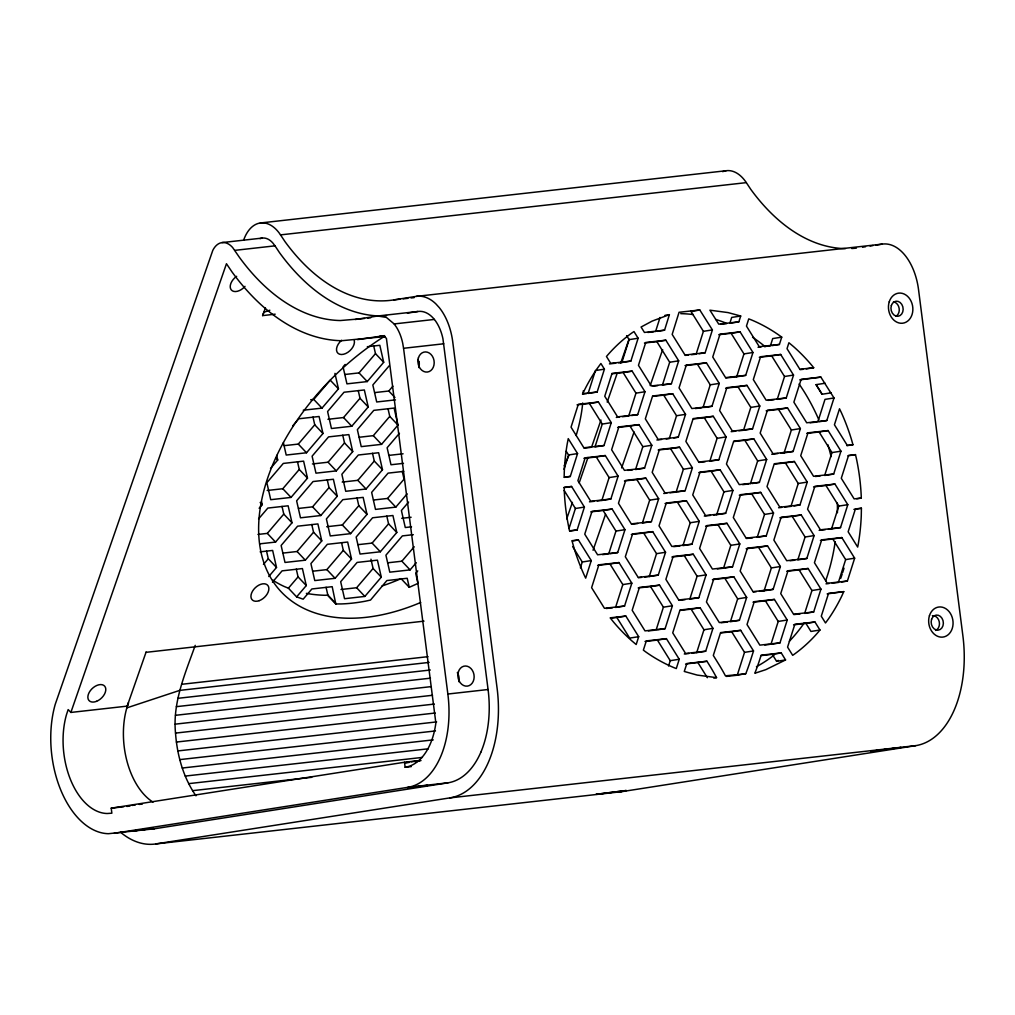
<?xml version="1.0" encoding="UTF-8"?>
<svg xmlns="http://www.w3.org/2000/svg" width="1015" height="1015" viewBox="0 0 1015 1015"><rect width="100%" height="100%" fill="white"/><g stroke="black" fill="none" stroke-linecap="round" stroke-linejoin="round"><path stroke-width="1.5" d="M861.418 508.249L861.266 515.798A184.73 147.695 81.1 0 1 858.259 544.091L857.675 547.072L848.147 531.784L855.417 508.921L861.418 508.249L853.907 509.416M195.946 795.798C183.233 777.439 177.13 755.185 175.519 733.096C172.461 702.431 185.212 673.516 195.223 645.362M664.952 315.348L669.393 314.65L664.559 330.18L657.06 331.359M564.01 469.273L568.552 454.986L566.218 451.256M570.29 476.441L577.56 453.578L568.248 438.632L567.284 443.542A184.73 147.695 81.1 0 0 564.277 471.835L564.162 477.126L570.29 476.441L564.277 477.38M597.15 392.018L604.42 369.155L600.893 363.497L597.086 368.686A184.73 147.695 81.1 0 0 583.891 391.321L582.851 393.617L597.15 392.018L588.129 393.427L595.412 370.564L604.42 369.155M569.034 528.498L575.404 508.49L564.162 490.461M577.04 404.858L589.423 403.463L602.263 424.067L594.993 446.93L604.001 445.522L611.271 422.659L598.431 402.054L578.322 404.313L571.039 427.175L583.879 447.78L604.001 445.522M618.744 362.863L621.84 362.507L629.122 339.644L626.623 335.648M577.142 529.944L584.412 507.081L571.572 486.477L564.213 487.301L564.289 491.044A184.73 147.695 81.1 0 0 569.199 529.348L569.542 530.794L577.142 529.944L569.631 531.124M630.861 361.099L638.13 338.236L633.969 331.562L631.609 333.148A184.73 147.695 81.1 0 0 607.478 355.288L606.475 356.506L610.738 363.357L630.861 361.099L621.84 362.507M580.402 567.854L582.255 562.005L572.625 546.552M597.201 500.966L601.844 500.433L609.114 477.583L596.274 456.978L583.891 458.361M612.299 373.761L623.134 372.556L635.974 393.16L628.704 416.01L622.512 416.708M655.55 331.588L660.055 317.454M591.263 560.584L585.68 578.144L584.107 574.845A184.73 147.695 81.1 0 1 574.033 548.011L571.978 540.703L578.423 539.98L591.263 560.584L582.255 562.005M610.852 499.025L618.122 476.162L605.283 455.557L585.173 457.816L577.903 480.679L590.743 501.283L610.852 499.025L601.844 500.433M637.712 414.602L644.982 391.739L632.142 371.135L612.032 373.393L604.75 396.256L617.589 416.861L637.712 414.602L631.698 415.541M608.696 553.949L615.965 531.086L603.126 510.482L590.755 511.865M617.602 427.442L629.985 426.059L642.825 446.663L635.555 469.526L644.563 468.105L651.833 445.255L638.993 424.638L618.884 426.896L611.614 449.759L624.453 470.364L644.563 468.105M644.462 343.019L656.845 341.636L669.684 362.241L662.414 385.104L671.423 383.683L678.692 360.832L665.853 340.215L645.743 342.474L638.46 365.337L651.3 385.941L671.423 383.683M617.704 552.528L624.974 529.678L612.134 509.073L592.024 511.319L584.754 534.182L597.594 554.786L617.704 552.528L610.193 553.708M597.607 565.368L609.977 563.985L622.817 584.589L615.547 607.452L624.555 606.044L631.837 583.181L618.998 562.576L598.875 564.822L591.605 587.685L604.445 608.289L624.555 606.044M624.466 480.945L636.836 479.562L649.676 500.167L642.406 523.029L651.414 521.621L658.684 498.758L645.845 478.154L625.735 480.399L618.465 503.262L631.305 523.867L651.414 521.621M652.861 396.357L663.696 395.139L676.536 415.744L669.266 438.607L666.17 438.949M699.119 353.715L705.133 352.776L712.403 329.913L699.817 309.994L690.961 311.377L703.395 331.321L696.125 354.184L691.481 354.704M678.274 437.199L685.544 414.336L672.704 393.731L652.594 395.977L645.324 418.84L658.164 439.444L678.274 437.199L673.77 437.896M644.614 577.053L649.257 576.533L656.527 553.67L643.688 533.065L631.317 534.448M658.177 450.026L670.547 448.643L683.387 469.247L676.117 492.11L669.925 492.808M702.976 407.687L710.246 384.825L697.406 364.22L685.024 365.603M638.689 636.684L636.189 644.525L631.964 640.972A184.73 147.695 81.1 0 1 613.428 621.903L610.18 617.831L625.849 616.08L638.689 636.684L629.681 638.092L616.841 617.488L610.573 618.186M658.266 575.124L665.548 552.261L652.708 531.657L632.586 533.915L625.316 556.766L638.156 577.383L658.266 575.124L649.257 576.533M685.125 490.702L692.395 467.839L679.555 447.234L659.446 449.493L652.176 472.343L665.015 492.96L685.125 490.702L677.614 491.869M711.984 406.279L719.254 383.416L706.415 362.812L686.305 365.07L679.035 387.92L691.875 408.538L711.984 406.279L704.473 407.446M738.844 321.857L740.696 316.02L728.098 312.595L709.929 310.184L718.721 324.115L738.844 321.857L729.836 323.265L731.688 317.429L740.696 316.02M656.109 630.036L663.391 607.173L650.552 586.568L638.169 587.964M665.028 503.541L677.398 502.146L690.238 522.75L682.968 545.613L691.976 544.205L699.259 521.342L686.419 500.738L666.297 502.996L659.027 525.859L671.867 546.463L691.976 544.205M693.423 418.941L704.258 417.723L717.098 438.328L709.828 461.191L718.836 459.782L726.106 436.919L713.266 416.315L693.156 418.573L685.886 441.436L698.726 462.041L718.836 459.782M725.852 377.986L736.687 376.768L743.957 353.905L731.117 333.301L718.734 334.696M665.13 628.628L672.399 605.765L659.56 585.16L639.437 587.419L632.167 610.281L645.007 630.886L665.13 628.628L657.619 629.808M745.695 375.36L752.965 352.497L740.125 331.892L720.016 334.151L712.746 357.014L725.585 377.618L745.695 375.36L736.687 376.768M668.555 665.992L670.243 660.676L657.403 640.072L645.02 641.467M671.879 557.045L684.262 555.649L697.102 576.254L689.819 599.116L698.84 597.708L706.11 574.845L693.27 554.241L673.148 556.499L665.878 579.362L678.718 599.966L698.84 597.708M713.583 515.049L716.679 514.694L723.949 491.831L711.109 471.226L698.739 472.622M738.895 430.791L743.538 430.271L750.808 407.408L737.968 386.804L725.598 388.199M725.687 513.286L732.97 490.423L720.13 469.818L700.007 472.077L692.738 494.939L705.577 515.544L725.687 513.286L716.679 514.694M752.546 428.863L759.816 406L746.977 385.396L726.867 387.654L719.597 410.517L732.437 431.121L752.546 428.863L743.538 430.271M779.406 344.44L781.728 337.158L780.091 335.927A184.73 147.695 81.1 0 0 751.049 319.763L748.74 318.888L746.456 326.094L759.296 346.699L779.406 344.44L771.895 345.62M692.04 653.14L696.683 652.62L703.953 629.769L691.114 609.152L680.278 610.37M705.59 526.125L717.973 524.73L730.813 545.334L723.53 568.197L717.351 568.895M750.39 483.774L757.659 460.911L744.82 440.307L733.997 441.525M759.309 357.28L771.679 355.884L784.519 376.489L777.249 399.352L786.257 397.943L793.527 375.081L780.687 354.476L760.578 356.734L753.308 379.597L766.147 400.202L786.257 397.943M705.691 651.211L712.961 628.348L700.122 607.744L680.012 610.002L672.729 632.865L685.582 653.47L705.691 651.211L696.683 652.62M732.551 566.789L739.821 543.926L726.981 523.321L706.859 525.58L699.589 548.443L712.428 569.047L732.551 566.789L725.04 567.969M759.398 482.366L766.68 459.503L753.841 438.899L733.718 441.157L726.448 464.02L739.288 484.624L759.398 482.366L751.899 483.546M712.441 579.628L724.824 578.245L737.664 598.85L730.394 621.713L739.402 620.292L746.672 597.429L733.832 576.825L713.723 579.083L706.44 601.946L719.292 622.55L739.402 620.292M739.301 495.206L751.684 493.823L764.523 514.427L757.241 537.29L766.262 535.869L773.531 513.006L760.692 492.402L740.569 494.66L733.299 517.523L746.139 538.128L766.262 535.869M781.004 453.21L784.1 452.868L791.37 430.005L778.53 409.4L766.16 410.783M793.108 451.447L800.391 428.584L787.551 407.979L767.429 410.238L760.159 433.101L772.999 453.705L793.108 451.447L784.1 452.868M726.41 676.421L737.245 675.216L744.515 652.353L731.675 631.749L720.84 632.954M759.461 591.314L764.105 590.793L771.375 567.931L758.535 547.326L746.152 548.709M774.559 464.109L785.394 462.903L798.234 483.508L790.951 506.371L784.773 507.056M817.811 421.948L824.992 399.377L834 397.969L820.869 377.111L801.14 379.318L793.87 402.181L806.709 422.786L826.819 420.527L834 397.969M745.708 673.884L725.421 675.812A134.703 71.443 47.5 0 0 718.201 663.315L713.304 655.449L720.574 632.586L740.684 630.34L753.523 650.945L750.757 659.661A134.703 68.614 -60.9 0 1 745.86 673.516L737.245 675.216M773.113 589.372L780.383 566.522L767.543 545.918L747.433 548.163L740.151 571.026L753.003 591.631L773.113 589.372L764.105 590.793M799.972 504.95L807.242 482.1L794.402 461.495L774.28 463.741L767.01 486.604L779.85 507.208L799.972 504.95L793.958 505.901M770.956 644.297L778.226 621.434L765.386 600.829L753.003 602.212M779.863 517.79L792.246 516.407L805.085 537.011L797.815 559.874L806.823 558.466L814.093 535.603L801.254 514.998L781.144 517.244L773.861 540.107L786.714 560.711L806.823 558.466M806.722 433.367L819.105 431.984L831.945 452.589L824.662 475.451L833.683 474.043L840.953 451.18L828.113 430.576L807.991 432.821L800.721 455.684L813.561 476.289L833.683 474.043M779.964 642.888L787.234 620.025L774.394 599.421L754.285 601.667L747.015 624.529L759.854 645.134L779.964 642.888L772.453 644.056M786.714 571.293L799.097 569.91L811.937 590.514L804.667 613.377L813.675 611.969L820.945 589.106L808.105 568.501L787.995 570.76L780.725 593.61L793.565 614.227L813.675 611.969M828.43 529.297L831.526 528.955L838.796 506.092L825.956 485.487L813.573 486.87M840.534 527.546L847.804 504.683L834.964 484.079L814.855 486.337L807.572 509.187L820.424 529.805L840.534 527.546L831.526 528.955M820.424 540.386L832.808 538.99L845.647 559.595L838.377 582.458L832.186 583.156M847.385 581.049L854.655 558.187L841.816 537.582L821.706 539.84L814.436 562.703L827.276 583.308L847.385 581.049L841.384 581.988M679.251 659.268L676.294 668.555L674.493 667.87A184.73 147.695 81.1 0 1 645.451 651.706L643.37 650.133L646.301 640.922L666.411 638.663L679.251 659.268L670.243 660.676M153.024 802.129A65.747 39.471 83.6 0 1 126.824 707.874L128.499 702.811L127.192 706.123L70.872 712.441L68.157 709.574L66.483 714.649A65.747 39.471 83.6 0 0 107.184 813.51L111.866 813.193L111.219 808.168L404.503 762.252L420.147 760.501M70.872 712.441L226.459 263.735L232.105 272.071A260.69 156.488 83.6 0 0 341.674 340.723L385.319 336.523M127.192 706.123L146.109 652.023M275.179 314.181L262.606 315.602L265.461 307.837M566.713 518.843L572.422 502.374M579.172 482.924L587.99 457.473M591.631 447.006L600.969 420.058M607.198 402.105L617.057 373.66M620.685 363.18L628.995 339.238M593.065 550.257L605.524 514.313M621.624 467.902L634.083 431.971M650.184 385.56L662.643 349.617M262.606 315.602L263.913 312.277L269.838 310.209M480.805 752.305L480.095 753.904A86.047 51.651 83.6 0 1 447.945 782.831L154.343 828.798L108.491 833.696A86.021 51.638 83.6 0 1 55.229 704.347L212.782 250.401A24.956 14.984 83.6 0 1 232.663 247.571L239.324 257.214A240.415 144.32 83.6 0 0 340.368 320.537L364.499 318.482M843.769 591.631L841.651 596.312A184.73 147.695 81.1 0 1 828.456 618.934L825.5 622.969L821.287 616.207L828.557 593.344L843.769 591.631L827.162 593.902M819.968 630.023L818.065 632.345A184.73 147.695 81.1 0 1 793.933 654.472L792.677 655.322L787.577 647.126L794.847 624.263L814.956 622.005L819.968 630.023L810.947 631.444L805.948 623.413L793.578 624.809M310.653 399.783L313.775 399.428L330.218 380.156L338.452 388.834L321.996 408.119L303.244 410.212M292.612 425.995L298.778 418.776L319.091 416.493L322.96 433.494L306.517 452.766L286.205 455.05L283.388 442.68M345.125 364.448L343.07 366.859L346.94 383.86L367.252 381.577L383.695 362.304L379.826 345.303L367.328 346.711M270.523 468.461L277.717 460.023L276.664 455.392M284.225 445.661L298.296 444.088L314.739 424.803L312.988 417.076M344.96 374.472L359.031 372.898L375.474 353.626L373.71 345.899M259.142 508.287L262.225 504.671L261.527 501.588M267.186 490.486L282.804 488.735L299.26 469.463L297.496 461.736M327.921 419.297L343.539 417.546L359.995 398.273L358.232 390.547M258.559 518.919L267.82 508.071L288.133 505.8L292.003 522.788L275.547 542.073L259.929 543.824M389.278 365.705L372.835 384.977L376.705 401.978L395.457 399.872M291.039 497.413L307.482 478.141L303.612 461.14L283.299 463.424L266.856 482.696L270.726 499.697L291.039 497.413L282.804 488.735M351.774 426.237L368.217 406.952L364.347 389.963L344.034 392.234L327.591 411.519L331.448 428.508L351.774 426.237L343.539 417.546M257.95 534.436L267.326 533.382L283.769 514.11L282.018 506.384M312.43 463.957L328.061 462.206L344.504 442.921L342.753 435.194M374.725 392.589L388.796 391.016L392.906 386.195M336.282 470.884L352.725 451.612L348.868 434.61L328.543 436.894L312.1 456.166L315.969 473.168L336.282 470.884L328.061 462.206M263.456 564.429L268.29 558.757L266.526 551.031M298.512 508.426L312.582 506.853L329.025 487.581L327.261 479.854M359.247 437.249L373.317 435.663L389.76 416.391L387.996 408.664M268.772 576.52L276.511 567.448L272.642 550.447L260.144 551.843M320.803 515.531L337.246 496.259L333.377 479.258L313.064 481.541L296.621 500.814L300.491 517.815L320.803 515.531L312.582 506.853M381.539 444.354L397.982 425.082L394.112 408.081L373.799 410.352L357.356 429.637L361.226 446.625L381.539 444.354L373.317 435.663M283.033 553.086L297.091 551.5L313.546 532.228L311.783 524.501M342.207 482.074L357.826 480.323L374.281 461.038L372.518 453.312M272.451 582.153L282.094 570.849L302.419 568.565L306.276 585.566L296.621 596.883L288.4 588.192L284.263 586.505A192.33 120.379 -43.4 0 1 272.921 580.225M399.453 433.291L387.121 447.755L390.991 464.756L403.488 463.348M305.312 560.191L321.768 540.906L317.898 523.918L297.585 526.189L281.13 545.474L284.999 562.462L305.312 560.191L297.091 551.5M366.047 489.002L382.503 469.729L378.633 452.728L358.32 455.012L341.865 474.284L345.734 491.285L366.047 489.002L357.826 480.323M288.4 588.192L298.055 576.875L296.304 569.149M326.716 526.722L342.347 524.971L358.79 505.698L357.039 497.972M350.568 533.662L367.011 514.377L363.142 497.375L342.829 499.659L326.386 518.931L330.256 535.933L350.568 533.662L342.347 524.971M312.798 571.204L326.868 569.618L343.311 550.346L341.548 542.619M373.533 500.014L387.59 498.441L404.046 479.169L402.283 471.442M335.09 578.309L351.533 559.037L347.663 542.035L327.35 544.306L310.907 563.591L314.777 580.58L335.09 578.309L326.868 569.618M403.716 471.379L388.085 473.13L371.642 492.402L375.499 509.403L395.825 507.119L407.129 493.874M306.378 593.369A192.33 120.379 -43.4 0 0 325.308 595.298L327.82 594.993L326.069 587.266M358.054 544.662L372.112 543.088L388.555 523.816L386.804 516.089M408.601 502.095L401.407 510.52L405.277 527.521L411.519 526.823M327.579 595.285L335.8 603.963L332.184 586.683L311.871 588.966L303.155 599.18L296.621 596.883M380.333 551.779L396.789 532.494L392.919 515.506L372.594 517.777L356.151 537.049L360.021 554.05L380.333 551.779L372.112 543.088M341.002 589.499L356.633 587.736L373.076 568.463L370.97 559.189M364.854 596.427L381.297 577.154L377.428 560.153L357.115 562.424L340.672 581.709L344.542 598.71L364.854 596.427L356.633 587.736M387.819 562.792L401.877 561.206L414.209 546.755M413.308 534.677L402.371 535.895L385.916 555.18L389.785 572.168L410.098 569.897L416.277 562.665M417.749 570.887L415.693 573.297L417.964 583.308L415.693 584.437L409.261 587.317L401.039 578.626L398.971 579.552A192.33 120.379 -43.4 0 1 382.008 585.972M761.415 655.55L772.237 654.332L776.602 661.336L778.289 660.359M785.559 659.94L765.856 669.646L754.83 673.262L755.147 672.476A134.703 68.614 -60.9 0 0 760.045 658.621L761.136 655.183L781.245 652.924L785.559 659.94L776.602 661.336M126.824 707.874L179.706 690.39L429.129 662.414M669.393 314.65L652.099 321.121L641.074 327.02L644.449 332.438L664.559 330.18M404.744 762.785L409.223 762.062M243.663 240.098A40.181 24.119 83.6 0 1 260.309 222.983L263.862 222.907A40.181 24.119 83.6 0 1 280.521 234.884L284.961 241.57A225.216 135.198 83.6 0 0 393.744 299.907L416.277 296.38L882.073 244.146A50.61 30.387 83.6 0 1 918.537 289.63L962.892 635.872A101.221 60.76 83.6 0 1 915.682 745.657L621.84 791.649L156.044 843.896A101.221 60.76 83.6 0 1 120.645 832.325M355.212 319.522L377.682 316.008L417.901 311.491C425.881 310.286 432.682 316.274 436.628 322.605A35.398 21.252 83.6 0 1 442.933 338.731L488.075 689.515A86.047 51.651 83.6 0 1 488.114 724.913L487.809 727.032A86.047 51.651 83.6 0 1 480.856 752.191M407.421 313.127L417.901 311.491M862.547 247.203L865.554 246.734M870.058 246.023L873.065 245.554M876.059 245.084L882.073 244.146M357.47 339.644L384.495 335.622M629.122 339.644L638.13 338.236M703.395 331.321L712.403 329.913M656.845 341.636L665.853 340.215M731.117 333.301L740.125 331.892M781.728 337.158L772.707 338.566L770.398 345.849L764.206 346.546M669.684 362.241L678.692 360.832M623.134 372.556L632.142 371.135M743.957 353.905L752.965 352.497M697.406 364.22L706.415 362.812M771.679 355.884L780.687 354.476M635.974 393.16L644.982 391.739M806.202 368.902L813.7 367.734L812.114 365.73A184.73 147.695 81.1 0 0 793.578 346.648L788.909 342.74L787.018 348.678L799.858 369.282L813.7 367.734M589.423 403.463L598.431 402.054M710.246 384.825L719.254 383.416M663.696 395.139L672.704 393.731M784.519 376.489L793.527 375.081M737.968 386.804L746.977 385.396M820.869 377.111L799.719 379.876M831.095 392.843L822.074 394.251L816.098 384.647L825.106 383.239M602.263 424.067L611.271 422.659M676.536 415.744L685.544 414.336M629.985 426.059L638.993 424.638M750.808 407.408L759.816 406M704.258 417.723L713.266 416.315M778.53 409.4L787.551 407.979M568.552 454.986L577.56 453.578M642.825 446.663L651.833 445.255M819.321 421.707L826.819 420.527M596.274 456.978L605.283 455.557M717.098 438.328L726.106 436.919M670.547 448.643L679.555 447.234M791.37 430.005L800.391 428.584M744.82 440.307L753.841 438.899M819.105 431.984L828.113 430.576M609.114 477.583L618.122 476.162M564.061 487.657L571.572 486.477M683.387 469.247L692.395 467.839M846.941 445.674L852.955 444.735L851.509 439.622A184.73 147.695 81.1 0 0 841.435 412.788L839.519 408.779L834.431 424.765L847.271 445.382L852.955 444.735M636.836 479.562L645.845 478.154M757.659 460.911L766.68 459.503M711.109 471.226L720.13 469.818M831.945 452.589L840.953 451.18M785.394 462.903L794.402 461.495M847.969 455.811L855.48 454.644L856.343 458.285A184.73 147.695 81.1 0 1 861.253 496.589L861.278 498.073L856.774 498.784M575.404 508.49L584.412 507.081M649.676 500.167L658.684 498.758M603.126 510.482L612.134 509.073M723.949 491.831L732.97 490.423M677.398 502.146L686.419 500.738M798.234 483.508L807.242 482.1M751.684 493.823L760.692 492.402M825.956 485.487L834.964 484.079M615.965 531.086L624.974 529.678M572.422 540.919L578.423 539.98M690.238 522.75L699.259 521.342M643.688 533.065L652.708 531.657M764.523 514.427L773.531 513.006M717.973 524.73L726.981 523.321M838.796 506.092L847.804 504.683M792.246 516.407L801.254 514.998M656.527 553.67L665.548 552.261M609.977 563.985L618.998 562.576M730.813 545.334L739.821 543.926M684.262 555.649L693.27 554.241M805.085 537.011L814.093 535.603M758.535 547.326L767.543 545.918M832.808 538.99L841.816 537.582M622.817 584.589L631.837 583.181M697.102 576.254L706.11 574.845M650.552 586.568L659.56 585.16M771.375 567.931L780.383 566.522M724.824 578.245L733.832 576.825M845.647 559.595L854.655 558.187M799.097 569.91L808.105 568.501M663.391 607.173L672.399 605.765M616.841 617.488L625.849 616.08M737.664 598.85L746.672 597.429M691.114 609.152L700.122 607.744M811.937 590.514L820.945 589.106M765.386 600.829L774.394 599.421M703.953 629.769L712.961 628.348M657.403 640.072L666.411 638.663M778.226 621.434L787.234 620.025M731.675 631.749L740.684 630.34M805.948 623.413L814.956 622.005M744.515 652.353L753.523 650.945M685.582 664.051L706.973 661.247L708.901 664.356A134.703 71.443 47.5 0 1 716.133 676.853L716.539 677.639L713.735 678.071M772.237 654.332L781.245 652.924M114.124 833.315L407.726 787.348L447.945 782.831M156.044 843.896L449.873 797.892L915.682 745.657M132.14 805.428L135.274 804.971M419.157 761.161L415.122 761.707M411.1 761.808L418.294 760.882M139.271 804.426L142.404 804.032M419.385 760.755L421.009 760.578M423.369 785.762L407.941 787.957L427.886 785.382L424.219 785.673M260.309 222.983L726.106 170.736M280.521 234.884L746.33 182.637L750.757 189.323A225.216 135.198 83.6 0 0 845.419 248.637M221.942 242.598L262.162 238.094M234.769 250.362L275.002 245.846L279.544 252.71A240.415 144.32 83.6 0 0 380.6 316.02L386.537 315.614M393.744 299.907L400.037 299.209M403.183 298.854L407.903 298.321M411.05 297.966L414.196 297.623M367.582 318.126L370.678 317.784M377.682 316.008L386.36 317.403L394.15 323.937L434.369 319.433M394.15 323.937L396.396 327.109A35.398 21.252 83.6 0 1 402.714 343.248L403.564 348.285L443.783 343.78M647.824 332.463L654.003 331.765M720.548 324.305L726.74 323.607M705.133 352.776L685.011 355.022L672.171 334.417L679.06 312.277L699.817 309.994M609.469 363.903L615.661 363.205M685.29 355.39L688.386 355.047M758.015 347.244L761.11 346.889M582.42 394.074L586.708 393.592M653.127 386.144L657.771 385.624M800.074 369.663L803.157 369.308M616.321 417.406L619.416 417.064M695.237 408.55L701.428 407.865M767.962 400.392L774.153 399.707M389.011 455.367L403.082 453.794M584.158 448.148L590.349 447.45M656.883 439.99L661.526 439.47M731.155 431.667L735.799 431.147M810.072 422.811L816.263 422.113M627.816 470.389L632.459 469.869M698.992 462.409L705.184 461.711M771.73 454.251L777.909 453.553M855.48 454.644L848.565 455.418L841.283 478.281L854.135 498.885L861.278 498.073M401.737 518.31L411.113 517.257M589.461 501.829L594.105 501.309M663.734 493.493L666.83 493.15M742.65 484.65L748.842 483.952M815.388 476.492L820.031 475.972M631.571 524.248L637.763 523.55M704.308 516.089L710.487 515.392M778.581 507.754L781.677 507.411M602.504 554.634L607.148 554.114M673.694 546.654L679.872 545.956M746.418 538.496L752.61 537.81M819.143 530.337L825.335 529.652M638.435 577.751L641.531 577.395M790.076 560.737L794.72 560.217M145.83 652.353L423.991 621.155M606.272 608.493L612.451 607.795M678.997 600.334L685.188 599.637M753.27 591.999L756.365 591.656M825.994 583.853L829.09 583.498M648.382 630.899L654.573 630.214M721.107 622.753L727.298 622.055M793.832 614.595L800.023 613.897M181.723 684.288L428.013 656.667M177.752 698.333L430.309 670.014M176.344 706.668L430.474 678.172M684.3 654.015L688.944 653.495M764.764 644.994L769.408 644.462M175.494 715.309L431.197 686.622M706.973 661.247L686.863 663.506L684.275 671.461L697.178 675.077L716.539 677.639M175.214 724.152L432.492 695.288M407.726 787.348A86.047 51.651 83.6 0 0 439.863 758.408L440.624 756.708A86.047 51.651 83.6 0 0 447.577 731.536L447.881 729.43A86.047 51.651 83.6 0 0 447.856 694.032L488.075 689.515M175.519 733.096L434.357 704.067M176.382 742.054L435.219 713.025M177.803 750.935L436.64 721.906M179.769 759.613L435.46 730.94M182.256 768.025L433.24 739.872M185.238 776.069L428.381 748.791M188.676 783.643L422.418 757.418M409.134 762.443L406.203 762.747M192.546 790.672L311.77 777.3M404.503 762.252L405.15 767.277L411.341 766.579M111.219 808.168L123.728 806.76M126.862 806.418L129.996 806.062M154.343 828.798L148.71 829.192A86.021 51.638 83.6 0 1 145.982 829.014M379.851 336.143L381.742 336.054A15.111 9.072 83.6 0 1 386.411 338.35L435.866 722.972A65.797 39.496 83.6 0 1 405.15 767.277M690.961 311.377L693.372 311.339M335.8 603.963L341.192 603.938A192.33 120.379 -43.4 0 0 365.197 601.223L370.5 600.081L386.88 580.555L407.193 578.271L409.261 587.317M375.474 353.626L383.695 362.304M388.796 391.016L394.962 397.525M359.031 372.898L367.252 381.577M389.76 416.391L397.982 425.082M359.995 398.273L368.217 406.952M374.281 461.038L382.503 469.729M313.775 399.428L321.996 408.119M344.504 442.921L352.725 451.612M387.59 498.441L395.825 507.119M314.739 424.803L322.96 433.494M388.555 523.816L396.789 532.494M358.79 505.698L367.011 514.377M298.296 444.088L306.517 452.766M401.877 561.206L410.098 569.897M329.025 487.581L337.246 496.259M299.26 469.463L307.482 478.141M275.661 457.854L277.717 460.023M373.076 568.463L381.297 577.154M343.311 550.346L351.533 559.037M313.546 532.228L321.768 540.906M283.769 514.11L292.003 522.788M260.17 502.501L262.225 504.671M327.82 594.993L336.054 603.684M267.326 533.382L275.547 542.073M298.055 576.875L306.276 585.566M268.29 558.757L276.511 567.448M275.002 245.846L272.895 243.067A24.956 14.984 83.6 0 0 260.03 238.665M816.098 384.647L822.074 394.251M697.965 662.668L707.341 677.703M418.738 361.315L419.398 364.182M334.937 373.38L338.452 388.834M403.564 348.285L447.856 694.032M449.873 797.892A101.221 60.76 83.6 0 0 497.084 688.107L452.741 341.877A50.61 30.387 83.6 0 0 439.394 307.761L435.879 303.891A50.61 30.387 83.6 0 0 416.277 296.38M856.432 248.104A225.216 135.198 83.6 0 1 851.725 248.51M722.667 171.662A40.181 24.119 83.6 0 1 746.33 182.637M621.84 791.649A101.221 60.76 83.6 0 1 616.765 792.093M354.298 340.583A10.632 6.648 -43.4 0 1 347.841 352.345A10.632 6.648 -43.4 0 1 337.056 352.078A10.632 6.648 -43.4 0 1 341.636 340.266M457.308 672.64A10.125 8.095 81.1 0 1 458.856 681.699M417.863 359.45A10.125 8.095 81.1 0 1 418.903 367.62M244.996 286.344A10.632 6.648 -43.4 0 1 231.293 289.909A10.632 6.648 -43.4 0 1 236.66 276.321M893.454 301.836A7.587 6.065 81.1 0 1 899.125 308.281A7.587 6.065 81.1 0 1 895.928 316.299M932.392 615.686A7.587 6.065 81.1 0 1 939.256 621.764A7.587 6.065 81.1 0 1 935.551 630.442M583.308 390.788A192.33 120.379 -43.4 0 1 583.257 393.795M582.712 402.98A192.33 120.379 -43.4 0 1 576.127 435.536M569.149 454.809A192.33 120.379 -43.4 0 1 564.175 465.872M420.692 602.479A192.33 120.379 -43.4 0 1 259.688 544.738A192.33 120.379 -43.4 0 1 383.936 336.663M680.748 313.66A184.73 147.695 81.1 0 1 693.207 314.536M715.638 319.395A184.73 147.695 81.1 0 1 725.763 323.011M752.572 337.272A184.73 147.695 81.1 0 1 765.145 346.648M799.097 383.987A184.73 147.695 81.1 0 1 818.686 419.449M827.885 444.697A184.73 147.695 81.1 0 1 831.095 456.661M837.324 503.097A184.73 147.695 81.1 0 1 837.426 512.715M835.205 541.655A184.73 147.695 81.1 0 1 825.69 580.694M804.426 622.702A184.73 147.695 81.1 0 1 789.353 641.252M774.204 655.018A184.73 147.695 81.1 0 1 756.429 666.715M843.998 568.172A184.73 147.695 81.1 0 1 842.653 572.562M842.184 574.021A184.73 147.695 81.1 0 1 840.712 578.347M133.434 830.879L153.443 828.341L133.434 830.879M596.173 794.314L626.192 790.52L596.173 794.314M870.997 751.29L901.015 747.484L870.997 751.29M891.348 305.553A7.587 6.065 81.1 0 0 898.009 316.261A7.587 6.065 81.1 0 0 901.789 304.386A7.587 6.065 81.1 0 0 891.348 305.553M889.241 301.81A15.187 12.142 81.1 0 0 902.589 323.227A15.187 12.142 81.1 0 0 910.138 299.463A15.187 12.142 81.1 0 0 889.241 301.81M931.554 619.429A7.587 6.065 81.1 0 0 938.228 630.137A7.587 6.065 81.1 0 0 941.996 618.262A7.587 6.065 81.1 0 0 931.554 619.429M929.448 615.686A15.187 12.142 81.1 0 0 942.795 637.103A15.187 12.142 81.1 0 0 950.345 613.339A15.187 12.142 81.1 0 0 929.448 615.686M259.18 600.677A10.632 6.648 -43.4 0 0 268.011 585.68A10.632 6.648 -43.4 0 0 252.532 591.174A10.632 6.648 -43.4 0 0 259.18 600.677M418.434 357.775A10.125 8.095 81.1 0 0 427.34 372.048A10.125 8.095 81.1 0 0 432.377 356.202A10.125 8.095 81.1 0 0 418.434 357.775M458.387 671.841A10.125 8.095 81.1 0 0 467.293 686.127A10.125 8.095 81.1 0 0 472.33 670.281A10.125 8.095 81.1 0 0 458.387 671.841M96.565 701.314A10.632 6.648 -43.4 0 0 104.723 686.216A10.632 6.648 -43.4 0 0 89.193 692.446A10.632 6.648 -43.4 0 0 96.565 701.314"/></g></svg>
